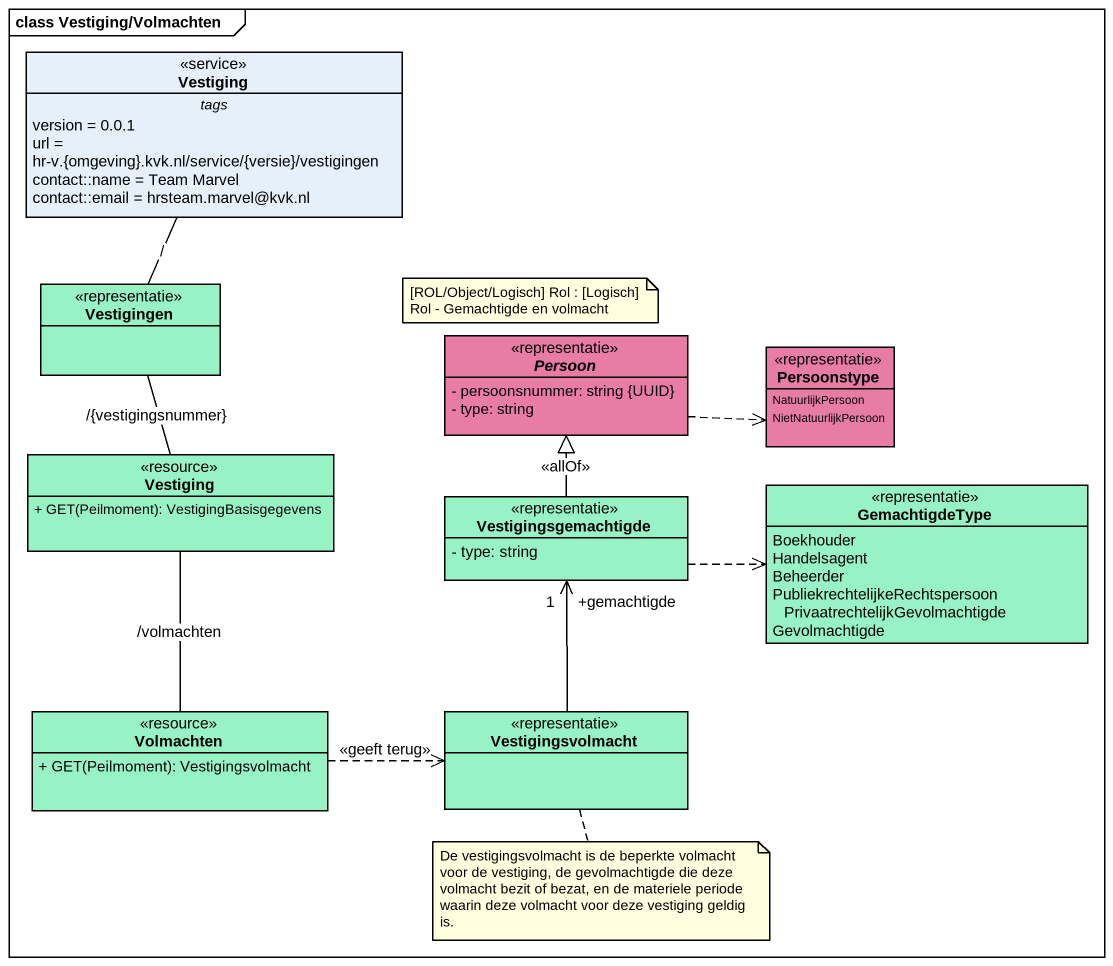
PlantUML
@startuml
mainframe class Vestiging/Volmachten
hide circle
hide empty members
skinparam classAttributeIconSize 0
class Vestiging <<service>> {
  -- tags --
  version = 0.0.1
  url = hr-v.{omgeving}.kvk.nl/service/{versie}/vestigingen
  contact::name = Team Marvel
  contact::email = hrsteam.marvel@kvk.nl
}
class Vestigingen <<representatie>> #97F3C5
abstract class Persoon <<representatie>> #E87CA4 {
  - persoonsnummer: string {UUID}
  - type: string
}
enum Persoonstype <<representatie>> #E87CA4 {
  NatuurlijkPersoon
  NietNatuurlijkPersoon
}
class "Vestiging" as Vestiging_2 <<resource>> #97F3C5 {
  + GET(Peilmoment): VestigingBasisgegevens
}
class Vestigingsgemachtigde <<representatie>> #97F3C5 {
  - type: string
}
enum GemachtigdeType <<representatie>> #97F3C5 {
  Boekhouder
  Handelsagent
  Beheerder
  PubliekrechtelijkeRechtspersoonPrivaatrechtelijkGevolmachtigde
  Gevolmachtigde
}
class Volmachten <<resource>> #97F3C5 {
  + GET(Peilmoment): Vestigingsvolmacht
}
class Vestigingsvolmacht <<representatie>> #97F3C5
Vestiging -- Vestigingen : /
Vestigingen -- Vestiging_2 : /{vestigingsnummer}
Persoon .right.> Persoonstype
Vestiging_2 -- Volmachten : /volmachten
Vestigingsgemachtigde -up-|> Persoon : <<allOf>>
Vestigingsgemachtigde .right.> GemachtigdeType
Volmachten .right.> Vestigingsvolmacht : <<geeft terug>>
Vestigingsvolmacht -up-> "+gemachtigde\n1" Vestigingsgemachtigde
note as N1
  [ROL/Object/Logisch] Rol : [Logisch] Rol - Gemachtigde en volmacht
end note
note bottom of Vestigingsvolmacht : De vestigingsvolmacht is de beperkte volmacht voor de vestiging, de gevolmachtigde die deze volmacht bezit of bezat, en de materiele periode waarin deze volmacht voor deze vestiging geldig is.
@enduml
